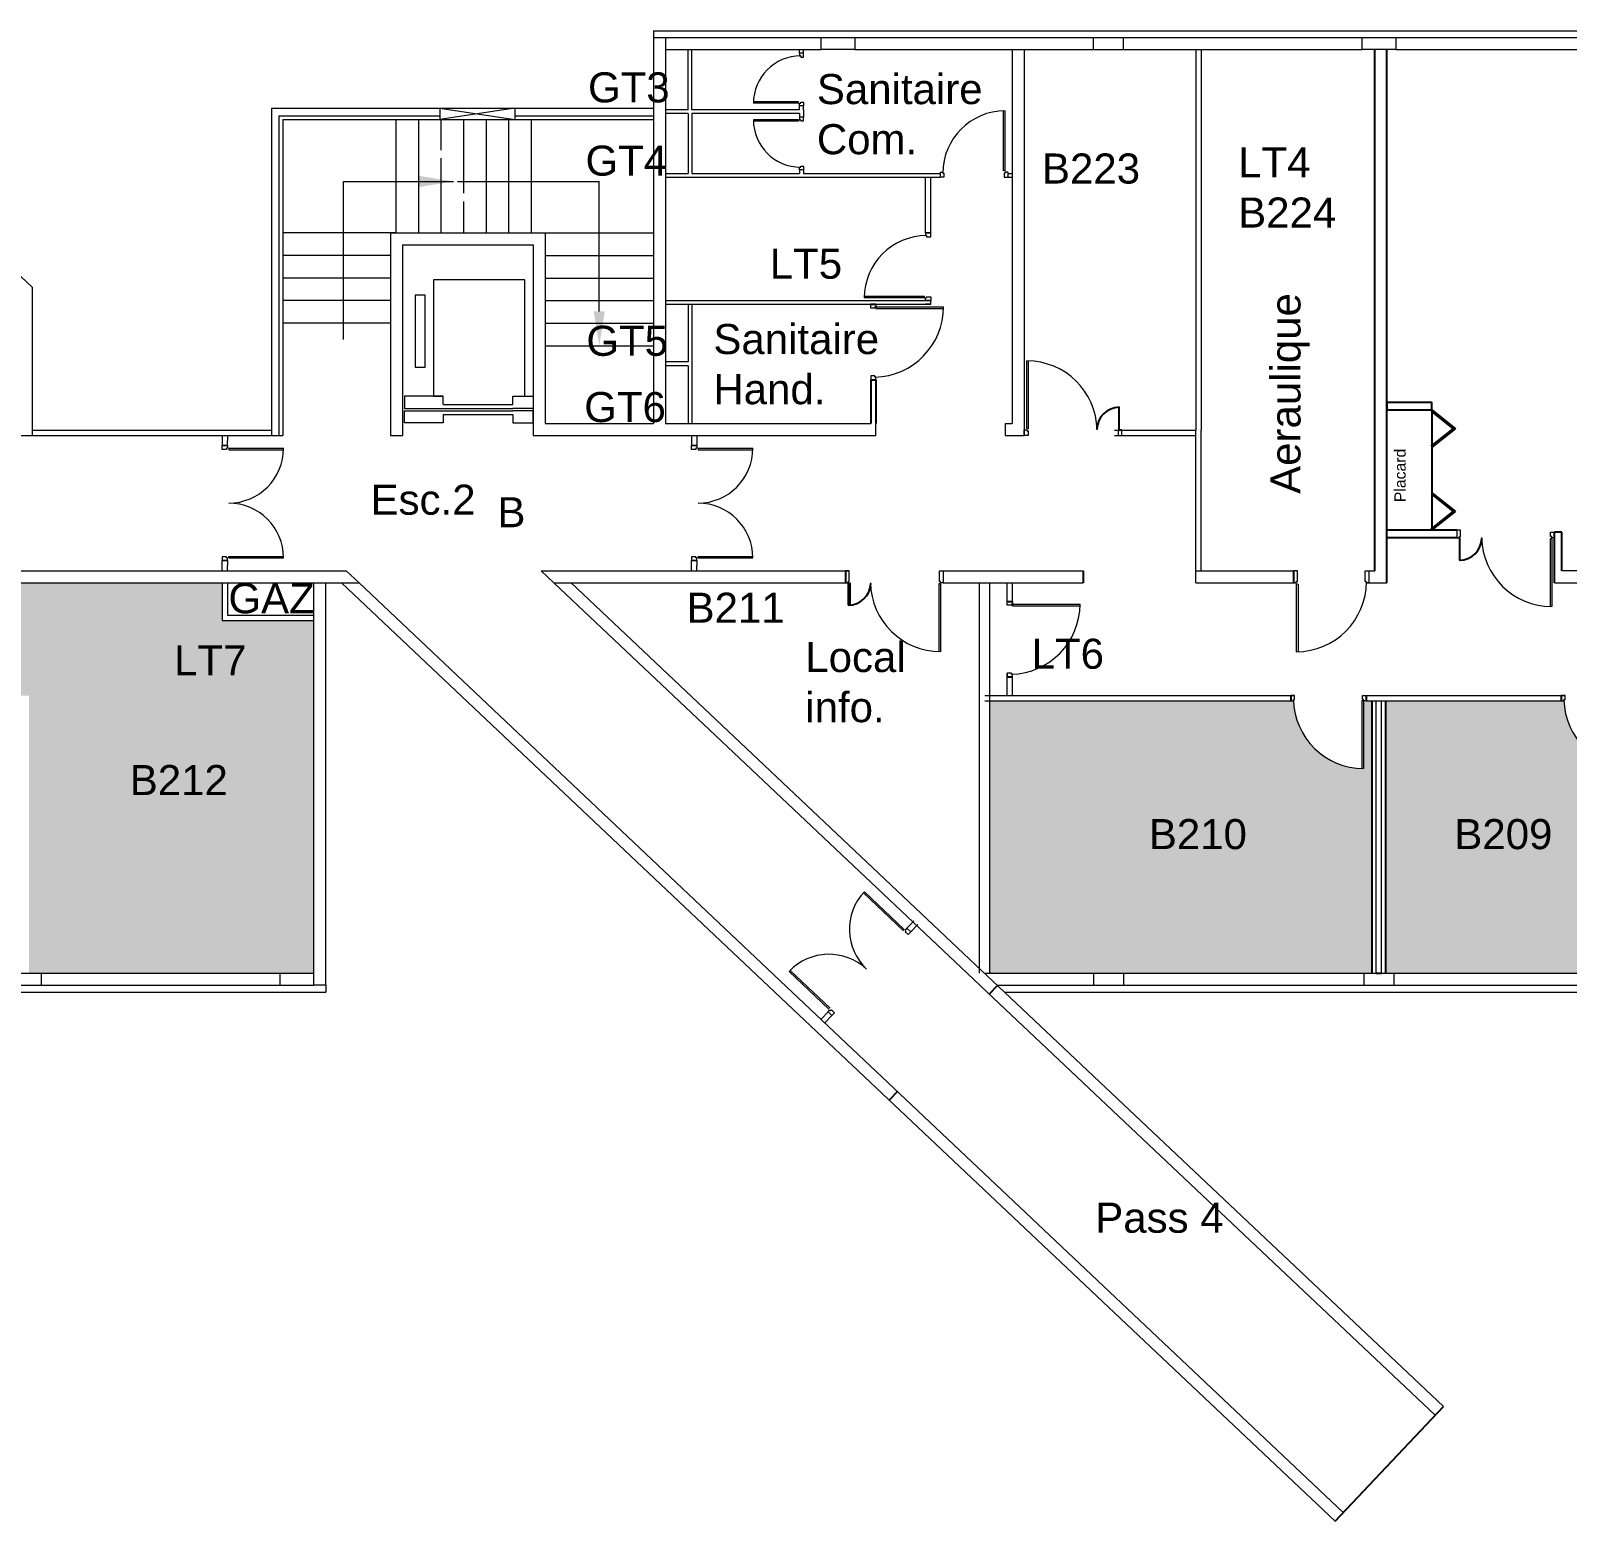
# Model space of a CAD drawing. Header units: millimetres. Extents: x 2006 to 2122, y 764 to 933.
# Drawn here: x 2032.72 to 2053.17, y 857.69 to 877.52 of the extents above; entities that cross this region are included whole.
import ezdxf

# ---------------------------------------------------------------- set-up
doc = ezdxf.new("R2010")
doc.units = ezdxf.units.MM
doc.linetypes.add('CACHE', pattern=[0.375, 0.25, -0.125])
for name, color, linetype in [('B14_ Cloisonnement créé', 6, 'Continuous'), ('B14_Cloisonnement existant', 4, 'Continuous'), ('B14_Maçonnerie Existante', 5, 'Continuous'), ('B14_Menuiseries intérieures', 251, 'Continuous'), ('Nom. Circulation', 1, 'Continuous'), ('Nom. Texte', 250, 'Continuous'), ('SUN', 2, 'Continuous')]:
    doc.layers.add(name, color=color, linetype=linetype)
doc.styles.add('ARIAL', font='arial.ttf')
doc.styles.get("Standard").update_dxf_attribs({"font": 'arial.ttf'})

msp = doc.modelspace()

# ---------------------------------------------------------------- hatches: boundary and pattern name
at = {"layer": 'B14_Maçonnerie Existante', "lineweight": 9}
h = msp.add_hatch(color=256, dxfattribs=at)
h.paths.add_polyline_path([(2037.889, 875.593), (2037.889, 875.519), (2037.889, 875.445), (2038.044, 875.47), (2038.044, 875.568)])
h.paths.add_polyline_path([(2038.044, 875.568), (2038.044, 875.47), (2038.344, 875.519)])
h = msp.add_hatch(color=256, dxfattribs=at)
h.paths.add_polyline_path([(2040.36, 873.79), (2040.286, 873.79), (2040.212, 873.79), (2040.238, 873.634), (2040.335, 873.634)])
h.paths.add_polyline_path([(2040.335, 873.634), (2040.238, 873.634), (2040.286, 873.334)])
at = {"layer": 'SUN'}
h = msp.add_hatch(color=256, dxfattribs=at)
h.dxf.hatch_style = 1
h.paths.add_polyline_path([(2036.037, 864.984), (2036.487, 864.984), (2036.487, 869.679), (2035.269, 869.679), (2035.269, 870.179), (2033.927, 870.179), (2030.763, 870.179), (2030.763, 870.129), (2030.763, 870.094), (2031.663, 870.094, -0.403422), (2030.763, 869.16), (2030.763, 869.125), (2030.763, 868.679), (2032.697, 868.679), (2032.697, 868.609), (2032.697, 865.228), (2032.697, 864.984), (2032.862, 864.984)])
h.paths.add_polyline_path([(2034.487, 868.728), (2035.65, 868.728), (2035.65, 869.553), (2034.487, 869.553)], flags=24)
h.paths.add_polyline_path([(2033.897, 867.134), (2035.402, 867.134), (2035.402, 867.958), (2033.897, 867.958)], flags=24)
h = msp.add_hatch(color=256, dxfattribs=at)
h.dxf.hatch_style = 1
h.paths.add_polyline_path([(2050.572, 868.609), (2050.457, 868.609), (2050.457, 867.709, -0.403422), (2049.524, 868.609), (2049.489, 868.609), (2045.485, 868.609), (2045.485, 864.984), (2046.862, 864.984), (2047.262, 864.984), (2050.462, 864.984), (2050.572, 864.984)])
h.paths.add_polyline_path([(2054.227, 868.609), (2054.057, 868.609), (2054.057, 867.709, -0.403422), (2053.124, 868.609), (2053.089, 868.609), (2050.752, 868.609), (2050.752, 864.984), (2050.862, 864.984), (2054.062, 864.984), (2054.227, 864.984)])
h.paths.add_polyline_path([(2057.827, 868.609), (2057.657, 868.609), (2057.657, 867.709, -0.403422), (2056.724, 868.609), (2056.689, 868.609), (2054.297, 868.609), (2054.297, 864.984), (2054.462, 864.984), (2057.637, 864.984), (2057.827, 864.984)])
h.paths.add_polyline_path([(2063.457, 868.609), (2063.322, 868.609), (2063.322, 867.709, -0.403422), (2062.389, 868.609), (2062.354, 868.609), (2057.897, 868.609), (2057.897, 864.984), (2058.087, 864.984), (2061.262, 864.984), (2061.662, 864.984), (2063.457, 864.984)])
h.paths.add_polyline_path([(2069.862, 868.609), (2069.692, 868.609), (2069.692, 867.709, -0.403422), (2068.759, 868.609), (2068.724, 868.609), (2065.124, 868.609), (2063.637, 868.609), (2063.637, 864.984), (2064.862, 864.984), (2065.262, 864.984), (2066.098, 864.984), (2068.462, 864.984), (2068.862, 864.984), (2069.862, 864.984)])
h.paths.add_polyline_path([(2074.537, 868.609), (2074.457, 868.609), (2074.457, 867.709, -0.403422), (2073.524, 868.609), (2073.489, 868.609), (2069.932, 868.609), (2069.932, 864.984), (2072.062, 864.984), (2072.462, 864.984), (2074.537, 864.984)])
h.paths.add_polyline_path([(2078.227, 868.609), (2078.042, 868.609), (2078.042, 867.709, -0.403422), (2077.109, 868.609), (2077.074, 868.609), (2074.717, 868.609), (2074.717, 864.984), (2075.662, 864.984), (2076.062, 864.984), (2078.227, 864.984)])
h.paths.add_polyline_path([(2081.732, 866.793), (2081.732, 868.609), (2081.547, 868.609), (2081.547, 867.709, -0.403422), (2080.614, 868.609), (2080.579, 868.609), (2080.367, 868.609), (2080.367, 868.039), (2078.297, 868.039), (2078.297, 864.984), (2079.262, 864.984), (2079.662, 864.984), (2081.732, 864.984)])
h.paths.add_polyline_path([(2084.182, 868.609), (2083.997, 868.609), (2083.997, 867.709, -0.403422), (2083.064, 868.609), (2083.029, 868.609), (2081.802, 868.609), (2081.802, 866.793), (2081.802, 864.984), (2082.862, 864.984), (2083.262, 864.984), (2084.182, 864.984)])
h.paths.add_polyline_path([(2086.472, 866.965, -0.414411), (2085.504, 867.864), (2085.468, 867.864), (2084.342, 867.864), (2084.342, 864.984), (2086.472, 864.984)])
h.paths.add_polyline_path([(2047.459, 866.415), (2048.964, 866.415), (2048.964, 867.239), (2047.459, 867.239)], flags=24)
h.paths.add_polyline_path([(2051.525, 866.415), (2053.03, 866.415), (2053.03, 867.239), (2051.525, 867.239)], flags=24)
h.paths.add_polyline_path([(2055.171, 866.415), (2056.676, 866.415), (2056.676, 867.239), (2055.171, 867.239)], flags=24)
h.paths.add_polyline_path([(2059.416, 866.415), (2060.921, 866.415), (2060.921, 867.239), (2059.416, 867.239)], flags=24)
h.paths.add_polyline_path([(2066.071, 866.415), (2067.577, 866.415), (2067.577, 867.239), (2066.071, 867.239)], flags=24)
h.paths.add_polyline_path([(2071.778, 866.415), (2073.283, 866.415), (2073.283, 867.239), (2071.778, 867.239)], flags=24)
h.paths.add_polyline_path([(2074.972, 866.415), (2076.477, 866.415), (2076.477, 867.239), (2074.972, 867.239)], flags=24)
h.paths.add_polyline_path([(2079.143, 866.415), (2080.648, 866.415), (2080.648, 867.239), (2079.143, 867.239)], flags=24)
h.paths.add_polyline_path([(2082.073, 866.415), (2083.578, 866.415), (2083.578, 867.239), (2082.073, 867.239)], flags=24)
h.paths.add_polyline_path([(2084.347, 866.396), (2085.852, 866.396), (2085.852, 867.22), (2084.347, 867.22)], flags=24)

# ---------------------------------------------------------------- linework, layer by layer
at = {"layer": 'B14_ Cloisonnement créé', "lineweight": 9}
for p, q in [((2043.002, 877.224), (2042.952, 877.224)), ((2043.002, 876.524), (2042.952, 876.524)), ((2043.002, 876.374), (2042.952, 876.374)), ((2043.002, 876.374), (2042.952, 876.374)), ((2043.002, 875.674), (2042.952, 875.674)), ((2043.002, 875.674), (2042.952, 875.674)), ((2044.823, 875.624), (2044.823, 875.574)), ((2045.723, 875.624), (2045.723, 875.574)), ((2044.627, 874.834), (2044.697, 874.834)), ((2044.627, 873.934), (2044.697, 873.934)), ((2044.627, 873.884), (2044.697, 873.884))]:
    msp.add_line(p, q, dxfattribs=at)
at = {"layer": 'B14_ Cloisonnement créé', "lineweight": 9, "ltscale": 10}
for p, q in [((2045.723, 875.624), (2045.782, 875.624)), ((2045.723, 875.574), (2045.782, 875.574)), ((2044.627, 873.934), (2044.697, 873.934))]:
    msp.add_line(p, q, dxfattribs=at)
at = {"layer": 'B14_ Cloisonnement créé'}
msp.add_line((2050.627, 864.984), (2050.697, 864.984), dxfattribs=at)
at = {"layer": 'B14_Cloisonnement existant', "lineweight": 9}
for p, q in [((2041.47, 876.474), (2041.47, 877.274)), ((2041.52, 876.474), (2041.52, 877.274)), ((2042.952, 877.224), (2042.952, 877.274)), ((2043.002, 877.224), (2043.002, 877.274)), ((2041.47, 876.474), (2041.167, 876.474)), ((2042.952, 876.474), (2041.52, 876.474)), ((2042.952, 876.474), (2042.952, 876.524)), ((2043.002, 876.474), (2043.002, 876.524)), ((2043.002, 876.474), (2043.002, 876.424)), ((2041.47, 876.424), (2041.167, 876.424)), ((2041.47, 876.424), (2041.47, 875.624)), ((2042.952, 876.424), (2041.52, 876.424)), ((2041.52, 876.424), (2041.52, 875.624)), ((2042.952, 876.424), (2042.952, 876.374)), ((2043.002, 876.424), (2043.002, 876.374)), ((2042.952, 875.674), (2042.952, 875.624)), ((2043.002, 875.674), (2043.002, 875.624)), ((2041.47, 873.884), (2041.47, 873.117)), ((2041.52, 873.884), (2041.52, 873.117)), ((2041.47, 873.117), (2041.167, 873.117)), ((2041.47, 873.067), (2041.167, 873.067)), ((2041.47, 873.067), (2041.47, 872.299)), ((2041.52, 873.117), (2041.52, 872.299)), ((2047.142, 872.209), (2048.227, 872.209)), ((2048.227, 870.179), (2048.227, 872.209)), ((2048.297, 870.339), (2048.297, 872.209)), ((2035.923, 872.139), (2036.023, 872.139)), ((2041.515, 872.139), (2041.515, 872.004)), ((2041.585, 872.139), (2041.585, 872.004)), ((2047.142, 872.139), (2048.227, 872.139)), ((2035.269, 870.339), (2035.269, 870.474)), ((2035.339, 870.474), (2035.339, 870.409)), ((2035.339, 870.339), (2035.339, 870.409)), ((2041.515, 870.339), (2041.515, 870.474)), ((2041.585, 870.474), (2041.585, 870.409)), ((2041.585, 870.339), (2041.585, 870.409)), ((2035.269, 870.179), (2035.269, 869.679)), ((2035.339, 870.179), (2035.339, 869.749)), ((2045.345, 864.984), (2045.345, 870.179)), ((2045.485, 864.984), (2045.485, 870.179)), ((2045.715, 869.88), (2045.715, 870.179)), ((2045.785, 869.873), (2045.785, 870.179)), ((2035.339, 869.749), (2036.487, 869.749)), ((2035.269, 869.679), (2036.487, 869.679)), ((2045.715, 868.679), (2045.715, 868.977)), ((2045.785, 868.679), (2045.785, 868.962)), ((2045.415, 868.679), (2049.539, 868.679)), ((2050.477, 868.679), (2053.139, 868.679)), ((2045.415, 868.609), (2049.524, 868.609)), ((2050.492, 868.609), (2053.124, 868.609)), ((2050.627, 864.984), (2050.627, 868.609)), ((2050.697, 864.984), (2050.697, 868.609)), ((2044.38, 865.583), (2044.425, 865.63)), ((2044.473, 865.681), (2044.425, 865.63)), ((2044.524, 865.633), (2044.431, 865.535)), ((2043.237, 864.372), (2043.33, 864.47)), ((2043.288, 864.324), (2043.381, 864.422))]:
    msp.add_line(p, q, dxfattribs=at)
at = {"layer": 'B14_Cloisonnement existant', "lineweight": 9, "ltscale": 150}
for p, q in [((2048.227, 877.274), (2048.227, 872.209)), ((2048.297, 877.274), (2048.297, 872.209))]:
    msp.add_line(p, q, dxfattribs=at)
at = {"layer": 'B14_Cloisonnement existant', "lineweight": 9, "ltscale": 10}
for p, q in [((2041.167, 875.624), (2041.47, 875.624)), ((2041.52, 875.624), (2042.952, 875.624)), ((2043.002, 875.624), (2044.823, 875.624)), ((2041.167, 875.574), (2044.823, 875.574)), ((2044.627, 874.834), (2044.627, 875.574)), ((2044.697, 874.834), (2044.697, 875.574)), ((2041.167, 873.934), (2044.697, 873.934)), ((2041.167, 873.884), (2042.925, 873.884)), ((2042.925, 873.884), (2044.697, 873.884)), ((2044.697, 873.884), (2044.697, 873.934))]:
    msp.add_line(p, q, dxfattribs=at)
at = {"layer": 'B14_Cloisonnement existant', "linetype": 'CACHE', "lineweight": 9, "ltscale": 10}
msp.add_line((2041.167, 875.574), (2043.237, 875.574), dxfattribs=at)
at = {"layer": 'B14_Cloisonnement existant'}
for p, q in [((2043.898, 872.881), (2043.898, 872.299)), ((2043.968, 872.881), (2043.968, 872.299)), ((2051.697, 870.879), (2050.767, 870.879)), ((2051.697, 870.779), (2050.767, 870.779)), ((2052.997, 870.179), (2052.997, 870.854)), ((2053.097, 870.854), (2052.997, 870.854)), ((2053.097, 870.339), (2053.097, 870.854))]:
    msp.add_line(p, q, dxfattribs=at)
at = {"layer": 'B14_Cloisonnement existant', "ltscale": 0.1}
msp.add_line((2046.727, 870.339), (2046.727, 870.179), dxfattribs=at)
msp.add_lwpolyline([(2050.767, 872.479), (2051.367, 872.479), (2051.367, 872.579), (2050.767, 872.579)], close=True, dxfattribs=at)
at = {"layer": 'B14_Maçonnerie Existante', "lineweight": 9, "ltscale": 10}
for p, q in [((2041.007, 877.524), (2072.342, 877.524)), ((2041.007, 877.524), (2041.007, 877.434)), ((2041.007, 877.434), (2043.237, 877.434)), ((2041.167, 877.274), (2043.237, 877.274)), ((2043.687, 877.434), (2046.862, 877.434)), ((2043.687, 877.274), (2046.862, 877.274)), ((2047.262, 877.434), (2050.437, 877.434)), ((2047.262, 877.274), (2050.437, 877.274)), ((2050.887, 877.434), (2054.062, 877.434)), ((2050.887, 877.274), (2054.062, 877.274))]:
    msp.add_line(p, q, dxfattribs=at)
at = {"layer": 'B14_Maçonnerie Existante', "lineweight": 9}
for p, q in [((2029.218, 877.434), (2032.742, 874.107)), ((2041.007, 877.434), (2041.007, 876.494)), ((2041.167, 877.434), (2041.167, 872.299)), ((2043.237, 877.434), (2043.687, 877.434)), ((2045.782, 877.274), (2045.782, 872.299)), ((2045.942, 877.274), (2045.942, 872.139)), ((2046.862, 877.274), (2046.862, 877.434)), ((2046.862, 877.434), (2047.262, 877.434)), ((2046.862, 877.274), (2047.262, 877.274)), ((2047.262, 877.274), (2047.262, 877.434)), ((2050.437, 877.274), (2050.437, 877.434)), ((2050.437, 877.434), (2050.887, 877.434)), ((2050.887, 877.274), (2050.437, 877.274)), ((2050.887, 877.434), (2050.887, 877.274)), ((2035.923, 876.494), (2041.007, 876.494)), ((2035.923, 876.494), (2035.923, 873.8)), ((2038.162, 876.494), (2038.162, 876.344)), ((2038.162, 876.494), (2039.162, 876.344)), ((2039.162, 876.494), (2038.162, 876.344)), ((2039.162, 876.494), (2039.162, 876.344)), ((2041.007, 876.494), (2041.007, 872.299)), ((2036.023, 876.394), (2036.023, 873.662)), ((2036.023, 876.394), (2038.162, 876.394)), ((2036.073, 876.344), (2036.073, 872.139)), ((2036.073, 876.344), (2038.162, 876.344)), ((2037.583, 874.834), (2037.583, 876.344)), ((2037.883, 874.834), (2037.883, 876.344)), ((2038.162, 876.344), (2039.162, 876.344)), ((2039.162, 876.394), (2041.007, 876.394)), ((2039.162, 876.344), (2041.007, 876.344)), ((2038.183, 874.834), (2038.183, 875.828)), ((2036.883, 875.519), (2038.344, 875.519)), ((2036.883, 873.417), (2036.883, 875.519)), ((2038.344, 875.519), (2038.345, 875.519)), ((2038.401, 875.519), (2040.286, 875.519)), ((2040.286, 873.79), (2040.286, 875.519)), ((2038.483, 874.834), (2038.483, 875.18)), ((2037.583, 874.834), (2036.083, 874.834)), ((2037.507, 874.834), (2037.507, 872.139)), ((2037.507, 874.834), (2039.565, 874.834)), ((2039.565, 874.834), (2039.565, 872.299)), ((2037.667, 874.674), (2037.667, 872.139)), ((2037.667, 874.674), (2039.405, 874.674)), ((2039.405, 874.674), (2039.405, 872.139)), ((2037.507, 874.534), (2036.083, 874.534)), ((2037.507, 874.234), (2036.083, 874.234)), ((2032.742, 872.139), (2032.742, 874.107)), ((2035.923, 873.8), (2035.923, 872.139)), ((2037.507, 873.934), (2036.083, 873.934)), ((2036.023, 873.662), (2036.023, 872.139)), ((2037.507, 873.634), (2036.083, 873.634)), ((2032.742, 872.209), (2035.923, 872.209)), ((2039.565, 872.299), (2041.007, 872.299)), ((2041.167, 872.299), (2043.898, 872.299)), ((2045.692, 872.139), (2045.692, 872.299)), ((2045.692, 872.299), (2045.782, 872.299)), ((2032.582, 872.139), (2032.742, 872.139)), ((2032.742, 872.139), (2035.923, 872.139)), ((2035.269, 872.139), (2035.269, 872.004)), ((2035.339, 872.139), (2035.339, 872.069)), ((2035.339, 872.004), (2035.339, 872.069)), ((2036.023, 872.139), (2036.073, 872.139)), ((2037.507, 872.139), (2037.667, 872.139)), ((2039.405, 872.139), (2041.007, 872.139)), ((2041.007, 872.139), (2043.968, 872.139)), ((2045.692, 872.139), (2045.942, 872.139)), ((2030.693, 870.339), (2033.927, 870.339)), ((2033.927, 870.339), (2035.269, 870.339)), ((2034.927, 870.339), (2036.919, 870.339)), ((2036.919, 870.339), (2037.089, 870.179)), ((2039.512, 870.339), (2041.95, 870.339)), ((2039.512, 870.339), (2039.862, 870.339)), ((2039.512, 870.339), (2039.681, 870.179)), ((2039.713, 870.339), (2039.782, 870.339)), ((2039.862, 870.339), (2043.613, 870.339)), ((2041.585, 870.339), (2043.613, 870.339)), ((2044.863, 870.339), (2046.727, 870.339)), ((2048.227, 870.339), (2049.527, 870.339)), ((2050.477, 870.339), (2050.607, 870.339)), ((2053.097, 870.341), (2059.582, 870.339)), ((2030.693, 870.179), (2033.927, 870.179)), ((2033.927, 870.179), (2036.856, 870.179)), ((2034.927, 870.179), (2037.089, 870.179)), ((2036.487, 864.824), (2036.487, 870.179)), ((2036.647, 864.824), (2036.647, 870.179)), ((2042.621, 864.734), (2036.856, 870.179)), ((2042.854, 864.734), (2037.089, 870.179)), ((2039.681, 870.179), (2041.95, 870.179)), ((2039.681, 870.179), (2039.862, 870.179)), ((2045.181, 864.984), (2039.681, 870.179)), ((2039.713, 870.179), (2039.782, 870.179)), ((2039.914, 870.179), (2043.613, 870.179)), ((2039.914, 870.179), (2043.613, 870.179)), ((2045.295, 865.097), (2039.914, 870.179)), ((2044.863, 870.179), (2046.727, 870.179)), ((2048.227, 870.179), (2049.527, 870.179)), ((2050.492, 870.179), (2050.767, 870.179)), ((2052.997, 870.18), (2059.582, 870.179)), ((2032.462, 864.984), (2032.862, 864.984)), ((2032.862, 864.824), (2032.862, 864.984)), ((2036.037, 864.984), (2036.487, 864.984)), ((2036.037, 864.824), (2036.037, 864.984)), ((2036.487, 864.824), (2036.487, 864.984)), ((2045.446, 864.734), (2045.181, 864.984)), ((2045.679, 864.734), (2045.295, 865.097)), ((2046.862, 864.984), (2046.862, 864.824)), ((2046.862, 864.984), (2047.262, 864.984)), ((2047.262, 864.984), (2047.262, 864.824)), ((2050.462, 864.984), (2050.462, 864.824)), ((2050.462, 864.984), (2050.862, 864.984)), ((2050.862, 864.984), (2050.862, 864.824)), ((2032.462, 864.824), (2032.862, 864.824)), ((2036.037, 864.824), (2036.487, 864.824)), ((2036.647, 864.824), (2036.487, 864.824)), ((2046.862, 864.824), (2047.262, 864.824)), ((2050.462, 864.824), (2050.862, 864.824)), ((2050.078, 857.692), (2042.621, 864.734)), ((2050.188, 857.808), (2042.854, 864.734)), ((2051.41, 859.102), (2045.446, 864.734)), ((2051.52, 859.219), (2045.679, 864.734))]:
    msp.add_line(p, q, dxfattribs=at)
at = {"layer": 'B14_Maçonnerie Existante'}
for p, q in [((2050.607, 870.339), (2050.607, 877.274)), ((2050.767, 870.179), (2050.767, 877.274)), ((2050.572, 864.984), (2050.572, 868.609)), ((2050.752, 864.984), (2050.752, 868.609)), ((2045.477, 864.705), (2045.587, 864.821)), ((2044.255, 863.411), (2044.145, 863.295)), ((2050.078, 857.692), (2051.52, 859.219))]:
    msp.add_line(p, q, dxfattribs=at)
at = {"layer": 'B14_Maçonnerie Existante', "linetype": 'CACHE', "lineweight": 9, "ltscale": 50}
for p, q in [((2038.183, 875.936), (2038.183, 876.344)), ((2038.483, 875.362), (2038.483, 876.344)), ((2038.783, 874.834), (2038.783, 876.344)), ((2039.083, 874.834), (2039.083, 876.344)), ((2039.383, 874.834), (2039.383, 876.344)), ((2038.483, 875.18), (2038.483, 875.254)), ((2039.565, 874.834), (2041.007, 874.834)), ((2039.565, 874.534), (2041.007, 874.534)), ((2039.565, 874.234), (2041.007, 874.234)), ((2039.565, 873.934), (2041.007, 873.934)), ((2039.565, 873.634), (2041.007, 873.634)), ((2039.565, 873.334), (2041.007, 873.334))]:
    msp.add_line(p, q, dxfattribs=at)
at = {"layer": 'B14_Maçonnerie Existante', "ltscale": 0.1}
msp.add_line((2049.527, 870.339), (2049.527, 870.179), dxfattribs=at)
at = {"layer": 'B14_Maçonnerie Existante', "lineweight": 9, "ltscale": 7}
for p, q in [((2032.862, 864.984), (2036.037, 864.984)), ((2045.415, 864.984), (2046.862, 864.984)), ((2047.262, 864.984), (2050.462, 864.984)), ((2050.862, 864.984), (2054.062, 864.984)), ((2032.862, 864.824), (2036.037, 864.824)), ((2036.647, 864.824), (2036.647, 864.734)), ((2045.584, 864.824), (2046.862, 864.824)), ((2047.262, 864.824), (2050.462, 864.824)), ((2050.862, 864.824), (2054.062, 864.824)), ((2013.807, 864.734), (2036.647, 864.734)), ((2045.679, 864.734), (2092.829, 864.734))]:
    msp.add_line(p, q, dxfattribs=at)
at = {"layer": 'B14_Maçonnerie Existante', "lineweight": 9}
msp.add_lwpolyline([(2043.687, 877.434), (2043.687, 877.274), (2043.237, 877.274), (2043.237, 877.434)], dxfattribs=at)
at = {"layer": 'B14_Menuiseries intérieures', "color": 8, "lineweight": 9, "ltscale": 7}
for p, q in [((2042.952, 877.224), (2042.952, 877.189)), ((2043.002, 877.224), (2042.952, 877.224)), ((2042.952, 877.189), (2042.967, 877.189)), ((2042.967, 877.189), (2042.967, 877.174)), ((2042.967, 877.174), (2043.002, 877.174)), ((2043.002, 877.174), (2043.002, 877.224)), ((2042.937, 876.56), (2042.337, 876.56)), ((2042.937, 876.58), (2042.338, 876.58)), ((2042.937, 876.56), (2042.937, 876.58)), ((2042.952, 876.524), (2042.952, 876.559)), ((2042.952, 876.559), (2042.967, 876.559)), ((2043.002, 876.524), (2042.952, 876.524)), ((2042.967, 876.574), (2043.002, 876.574)), ((2042.967, 876.559), (2042.967, 876.574)), ((2043.002, 876.574), (2043.002, 876.524)), ((2045.667, 875.659), (2045.667, 876.459)), ((2045.687, 875.659), (2045.687, 876.459)), ((2042.937, 876.339), (2042.337, 876.339)), ((2042.937, 876.319), (2042.338, 876.319)), ((2042.937, 876.339), (2042.937, 876.319)), ((2042.952, 876.374), (2042.952, 876.339)), ((2043.002, 876.374), (2042.952, 876.374)), ((2042.952, 876.339), (2042.967, 876.339)), ((2042.967, 876.339), (2042.967, 876.324)), ((2042.967, 876.324), (2043.002, 876.324)), ((2043.002, 876.324), (2043.002, 876.374)), ((2042.952, 875.674), (2042.952, 875.709)), ((2042.952, 875.709), (2042.967, 875.709)), ((2043.002, 875.674), (2042.952, 875.674)), ((2042.967, 875.724), (2043.002, 875.724)), ((2042.967, 875.709), (2042.967, 875.724)), ((2043.002, 875.724), (2043.002, 875.674)), ((2045.687, 875.659), (2045.667, 875.659)), ((2045.673, 875.629), (2045.673, 875.574)), ((2045.688, 875.629), (2045.673, 875.629)), ((2045.723, 875.644), (2045.688, 875.644)), ((2045.688, 875.644), (2045.688, 875.629)), ((2045.723, 875.644), (2045.723, 875.574)), ((2045.673, 875.574), (2045.723, 875.574)), ((2044.627, 874.834), (2044.627, 874.799)), ((2044.627, 874.799), (2044.642, 874.799)), ((2044.642, 874.799), (2044.642, 874.784)), ((2044.697, 874.784), (2044.697, 874.834)), ((2044.642, 874.784), (2044.697, 874.784)), ((2044.612, 873.99), (2043.812, 873.99)), ((2044.612, 873.97), (2044.612, 873.99)), ((2044.642, 873.984), (2044.697, 873.984)), ((2044.642, 873.969), (2044.642, 873.984)), ((2044.697, 873.984), (2044.697, 873.934)), ((2044.612, 873.97), (2043.812, 873.97)), ((2044.627, 873.934), (2044.627, 873.969)), ((2044.627, 873.969), (2044.642, 873.969)), ((2044.697, 873.934), (2044.627, 873.934)), ((2044.697, 873.884), (2044.627, 873.884)), ((2045.692, 872.139), (2045.692, 872.299)), ((2039.663, 870.339), (2039.713, 870.339))]:
    msp.add_line(p, q, dxfattribs=at)
at = {"layer": 'B14_Menuiseries intérieures', "color": 8, "lineweight": 9}
for p, q in [((2044.823, 875.644), (2044.858, 875.644)), ((2044.823, 875.644), (2044.823, 875.574)), ((2044.858, 875.644), (2044.858, 875.629)), ((2044.858, 875.629), (2044.873, 875.629)), ((2044.873, 875.629), (2044.873, 875.574)), ((2044.873, 875.574), (2044.823, 875.574)), ((2044.697, 874.834), (2044.627, 874.834)), ((2038.209, 872.55), (2039.137, 872.55)), ((2038.209, 872.5), (2039.137, 872.5)), ((2038.209, 872.468), (2039.137, 872.468)), ((2038.209, 872.419), (2039.137, 872.419)), ((2043.968, 872.139), (2043.968, 872.299))]:
    msp.add_line(p, q, dxfattribs=at)
at = {"layer": 'B14_Menuiseries intérieures', "lineweight": 9, "ltscale": 7}
for p, q in [((2043.898, 873.834), (2043.898, 873.884)), ((2043.953, 873.834), (2043.898, 873.834)), ((2043.953, 873.849), (2043.953, 873.834)), ((2043.968, 873.849), (2043.953, 873.849)), ((2043.968, 873.884), (2043.968, 873.849)), ((2043.968, 873.849), (2044.868, 873.849)), ((2043.968, 873.849), (2043.968, 873.827)), ((2043.968, 873.827), (2044.868, 873.827)), ((2045.977, 872.231), (2045.977, 873.131)), ((2046, 872.231), (2046, 873.13)), ((2043.898, 872.931), (2043.898, 872.881)), ((2043.953, 872.931), (2043.898, 872.931)), ((2043.953, 872.916), (2043.953, 872.931)), ((2043.968, 872.916), (2043.953, 872.916)), ((2043.968, 872.881), (2043.968, 872.916)), ((2045.942, 872.214), (2045.977, 872.214)), ((2045.977, 872.231), (2046, 872.231)), ((2045.977, 872.214), (2045.977, 872.199)), ((2045.977, 872.199), (2045.992, 872.199)), ((2045.992, 872.199), (2045.992, 872.139)), ((2047.192, 872.199), (2047.192, 872.139)), ((2047.207, 872.199), (2047.192, 872.199)), ((2047.242, 872.214), (2047.207, 872.214)), ((2047.207, 872.214), (2047.207, 872.199)), ((2045.992, 872.139), (2045.942, 872.139)), ((2047.192, 872.139), (2047.242, 872.139)), ((2051.747, 870.879), (2051.697, 870.879)), ((2051.697, 870.779), (2051.732, 870.779)), ((2051.732, 870.779), (2051.732, 870.794)), ((2051.732, 870.794), (2051.747, 870.794)), ((2051.747, 870.794), (2051.747, 870.879)), ((2052.939, 870.764), (2052.939, 869.864)), ((2052.962, 870.764), (2052.939, 870.764)), ((2052.947, 870.854), (2052.997, 870.854)), ((2052.947, 870.794), (2052.947, 870.854)), ((2052.962, 870.794), (2052.947, 870.794)), ((2052.962, 870.779), (2052.962, 870.794)), ((2052.997, 870.779), (2052.962, 870.779)), ((2052.962, 870.764), (2052.962, 869.864)), ((2043.613, 870.339), (2043.563, 870.339)), ((2043.613, 870.194), (2043.613, 870.339)), ((2044.813, 870.339), (2044.863, 870.339)), ((2044.813, 870.194), (2044.813, 870.339)), ((2044.863, 870.339), (2044.863, 870.179)), ((2049.577, 870.339), (2049.527, 870.339)), ((2049.527, 870.339), (2049.527, 870.179)), ((2049.577, 870.194), (2049.577, 870.339)), ((2050.477, 870.339), (2050.527, 870.339)), ((2050.477, 870.194), (2050.477, 870.339)), ((2043.563, 870.179), (2043.598, 870.179)), ((2043.598, 870.179), (2043.598, 870.194)), ((2043.598, 870.194), (2043.613, 870.194)), ((2044.805, 870.164), (2044.805, 869.264)), ((2044.828, 870.164), (2044.805, 870.164)), ((2044.805, 870.162), (2044.805, 869.262)), ((2044.828, 870.162), (2044.805, 870.162)), ((2044.828, 870.194), (2044.813, 870.194)), ((2044.828, 870.179), (2044.828, 870.194)), ((2044.863, 870.179), (2044.828, 870.179)), ((2044.828, 870.164), (2044.828, 869.264)), ((2044.828, 870.162), (2044.828, 869.262)), ((2049.527, 870.179), (2049.562, 870.179)), ((2049.562, 870.194), (2049.577, 870.194)), ((2049.562, 870.179), (2049.562, 870.194)), ((2049.562, 870.164), (2049.582, 870.164)), ((2049.562, 870.162), (2049.562, 869.262)), ((2049.585, 870.162), (2049.585, 869.262)), ((2050.492, 870.194), (2050.477, 870.194)), ((2050.492, 870.179), (2050.492, 870.194)), ((2050.527, 870.179), (2050.492, 870.179)), ((2045.715, 869.88), (2045.715, 869.93)), ((2045.77, 869.895), (2045.77, 869.88)), ((2045.785, 869.895), (2045.77, 869.895)), ((2045.785, 869.93), (2045.785, 869.895)), ((2045.785, 869.895), (2046.685, 869.895)), ((2045.785, 869.895), (2045.785, 869.873)), ((2045.77, 869.88), (2045.715, 869.88)), ((2045.785, 869.873), (2046.684, 869.873)), ((2045.715, 868.977), (2045.715, 868.927)), ((2045.77, 868.977), (2045.715, 868.977)), ((2045.77, 868.962), (2045.77, 868.977)), ((2045.785, 868.962), (2045.77, 868.962)), ((2045.785, 868.927), (2045.785, 868.962)), ((2049.539, 868.679), (2049.489, 868.679)), ((2049.539, 868.624), (2049.539, 868.679)), ((2050.442, 868.679), (2050.492, 868.679)), ((2050.442, 868.624), (2050.442, 868.679)), ((2053.139, 868.679), (2053.089, 868.679)), ((2053.139, 868.624), (2053.139, 868.679)), ((2049.489, 868.609), (2049.524, 868.609)), ((2049.524, 868.609), (2049.524, 868.624)), ((2049.524, 868.624), (2049.539, 868.624)), ((2050.434, 868.609), (2050.434, 867.709)), ((2050.457, 868.609), (2050.434, 868.609)), ((2050.457, 868.624), (2050.442, 868.624)), ((2050.457, 868.609), (2050.457, 868.624)), ((2050.457, 868.609), (2050.457, 867.709)), ((2050.492, 868.609), (2050.457, 868.609)), ((2053.089, 868.609), (2053.124, 868.609)), ((2053.124, 868.609), (2053.124, 868.624)), ((2053.124, 868.624), (2053.139, 868.624))]:
    msp.add_line(p, q, dxfattribs=at)
at = {"layer": 'B14_Menuiseries intérieures'}
for p, q in [((2043.898, 873.884), (2043.968, 873.884)), ((2043.898, 872.881), (2043.968, 872.881)), ((2047.207, 872.214), (2047.207, 872.514)), ((2051.732, 870.779), (2051.732, 870.479)), ((2043.563, 870.339), (2043.563, 870.179)), ((2043.598, 870.179), (2043.598, 869.879)), ((2043.621, 870.177), (2043.621, 869.877)), ((2045.715, 869.93), (2045.785, 869.93)), ((2045.715, 868.927), (2045.785, 868.927)), ((2049.489, 868.679), (2049.489, 868.609)), ((2050.492, 868.679), (2050.492, 868.609)), ((2053.089, 868.679), (2053.089, 868.609))]:
    msp.add_line(p, q, dxfattribs=at)
at = {"layer": 'B14_Menuiseries intérieures', "ltscale": 0.1}
for p, q in [((2051.355, 872.463), (2051.648, 872.229)), ((2051.367, 872.479), (2051.367, 870.879)), ((2051.367, 872.479), (2051.68, 872.229)), ((2051.355, 871.996), (2051.648, 872.229)), ((2051.367, 871.98), (2051.68, 872.229)), ((2051.355, 871.362), (2051.648, 871.128)), ((2051.367, 871.377), (2051.68, 871.128)), ((2051.355, 870.894), (2051.648, 871.128)), ((2051.367, 870.879), (2051.68, 871.128))]:
    msp.add_line(p, q, dxfattribs=at)
at = {"layer": 'B14_Menuiseries intérieures', "lineweight": 9}
for p, q in [((2045.942, 872.139), (2045.942, 872.214)), ((2047.242, 872.139), (2047.242, 872.214)), ((2035.269, 871.954), (2035.269, 872.004)), ((2035.269, 872.004), (2035.339, 872.004)), ((2035.339, 872.004), (2035.269, 872.004)), ((2035.324, 871.954), (2035.269, 871.954)), ((2035.339, 871.969), (2035.324, 871.969)), ((2035.324, 871.969), (2035.324, 871.954)), ((2035.339, 872.004), (2035.339, 871.969)), ((2035.354, 871.969), (2036.084, 871.969)), ((2035.354, 871.969), (2035.354, 871.949)), ((2035.354, 871.949), (2036.084, 871.949)), ((2041.515, 871.954), (2041.515, 872.004)), ((2041.515, 872.004), (2041.585, 872.004)), ((2041.585, 872.004), (2041.515, 872.004)), ((2041.57, 871.954), (2041.515, 871.954)), ((2041.585, 871.969), (2041.57, 871.969)), ((2041.57, 871.969), (2041.57, 871.954)), ((2041.585, 872.004), (2041.585, 871.969)), ((2041.6, 871.969), (2042.33, 871.969)), ((2041.6, 871.969), (2041.6, 871.949)), ((2041.6, 871.949), (2042.33, 871.949)), ((2051.697, 870.879), (2051.697, 870.779)), ((2035.269, 870.524), (2035.269, 870.474)), ((2035.324, 870.524), (2035.269, 870.524)), ((2035.324, 870.509), (2035.324, 870.524)), ((2035.339, 870.509), (2035.324, 870.509)), ((2035.339, 870.474), (2035.339, 870.509)), ((2035.354, 870.529), (2036.084, 870.529)), ((2035.354, 870.509), (2035.354, 870.529)), ((2035.354, 870.509), (2036.084, 870.509)), ((2041.515, 870.524), (2041.515, 870.474)), ((2041.57, 870.524), (2041.515, 870.524)), ((2041.57, 870.509), (2041.57, 870.524)), ((2041.585, 870.509), (2041.57, 870.509)), ((2041.585, 870.474), (2041.585, 870.509)), ((2041.6, 870.529), (2042.33, 870.529)), ((2041.6, 870.509), (2041.6, 870.529)), ((2041.6, 870.509), (2042.33, 870.509)), ((2035.269, 870.474), (2035.339, 870.474)), ((2035.339, 870.474), (2035.269, 870.474)), ((2041.515, 870.474), (2041.585, 870.474)), ((2041.585, 870.474), (2041.515, 870.474)), ((2043.563, 870.339), (2043.563, 870.179)), ((2049.527, 870.339), (2049.527, 870.179)), ((2050.527, 870.339), (2050.527, 870.179)), ((2050.527, 870.339), (2050.527, 870.179)), ((2044.332, 865.553), (2043.801, 866.054)), ((2044.345, 865.567), (2043.815, 866.069)), ((2044.345, 865.567), (2044.332, 865.553)), ((2044.38, 865.583), (2044.356, 865.557)), ((2044.356, 865.557), (2044.367, 865.547)), ((2044.367, 865.547), (2044.357, 865.536)), ((2044.357, 865.536), (2044.397, 865.498)), ((2044.431, 865.535), (2044.38, 865.583)), ((2044.38, 865.583), (2044.431, 865.535)), ((2044.397, 865.498), (2044.431, 865.535)), ((2043.343, 864.506), (2042.812, 865.007)), ((2043.357, 864.521), (2042.826, 865.022)), ((2043.33, 864.47), (2043.354, 864.496)), ((2043.33, 864.47), (2043.381, 864.422)), ((2043.354, 864.496), (2043.365, 864.485)), ((2043.365, 864.485), (2043.375, 864.496)), ((2043.375, 864.496), (2043.415, 864.459)), ((2043.415, 864.459), (2043.381, 864.422))]:
    msp.add_line(p, q, dxfattribs=at)
at = {"layer": 'B14_Menuiseries intérieures', "color": 8, "lineweight": 9}
for points in [[(2039.137, 872.66), (2039.295, 872.66), (2039.295, 874.21), (2038.08, 874.21), (2038.08, 872.66), (2038.209, 872.66)], [(2038.209, 872.55), (2038.209, 872.66), (2037.692, 872.66), (2037.692, 872.5), (2038.209, 872.5)], [(2039.137, 872.55), (2039.137, 872.66), (2039.405, 872.66), (2039.405, 872.5), (2039.137, 872.5)], [(2038.209, 872.419), (2038.209, 872.308), (2037.692, 872.308), (2037.692, 872.468), (2038.209, 872.468)], [(2039.137, 872.419), (2039.137, 872.308), (2039.405, 872.308), (2039.405, 872.468), (2039.137, 872.468)]]:
    msp.add_lwpolyline(points, dxfattribs=at)
msp.add_lwpolyline([(2037.834, 873.046), (2037.968, 873.046), (2037.968, 874.008), (2037.834, 874.008)], close=True, dxfattribs=at)
at = {"layer": 'B14_Menuiseries intérieures', "color": 8, "lineweight": 9, "ltscale": 7}
for centre, radius, start, end in [((2042.967, 876.559), 0.63, 90, 179.9842), ((2042.937, 876.58), 0, 0, 90), ((2042.967, 876.574), 0, 0, 90), ((2042.967, 876.339), 0.63, 180.0158, 270), ((2042.937, 876.319), 0, 270, 0), ((2042.967, 876.324), 0, 270, 0), ((2045.667, 875.659), 0, 180, 270), ((2045.673, 875.629), 0, 180, 270), ((2044.612, 873.99), 0, 0, 90), ((2044.642, 873.984), 0, 0, 90), ((2039.658, 870.164), 0, 90, 180), ((2039.663, 870.194), 0, 90, 180)]:
    msp.add_arc(centre, radius, start, end, dxfattribs=at)
at = {"layer": 'B14_Menuiseries intérieures', "color": 8, "lineweight": 9}
for centre, start, end in [((2045.688, 875.629), 90.012, 180), ((2044.642, 873.969), 90, 179.988)]:
    msp.add_arc(centre, 0.83, start, end, dxfattribs=at)
at = {"layer": 'B14_Menuiseries intérieures', "lineweight": 9, "ltscale": 7}
for centre, start, end in [((2043.953, 873.834), 180, 270), ((2043.968, 873.827), 180, 270), ((2046, 872.231), 270, 0), ((2047.192, 872.199), 180, 270), ((2052.939, 870.764), 90, 180), ((2052.947, 870.794), 90, 180), ((2044.805, 870.164), 90, 180), ((2044.805, 870.162), 90, 180), ((2044.813, 870.194), 90, 180), ((2049.577, 870.194), 0, 90), ((2049.582, 870.164), 0, 90), ((2045.77, 869.88), 180, 270), ((2045.785, 869.873), 180, 270), ((2050.434, 868.609), 90, 180), ((2050.442, 868.624), 90, 180)]:
    msp.add_arc(centre, 0, start, end, dxfattribs=at)
at = {"layer": 'B14_Menuiseries intérieures', "lineweight": 9}
for centre, radius, start, end in [((2043.934, 873.85), 0.934, 271.3194, 359.9773), ((2045.977, 872.197), 0.934, 1.0355, 89.988), ((2035.324, 871.954), 0, 180, 270), ((2035.354, 871.969), 0.73, 270, 359.9864), ((2035.354, 871.949), 0, 180, 270), ((2041.57, 871.954), 0, 180, 270), ((2041.6, 871.969), 0.73, 270, 359.9864), ((2041.6, 871.949), 0, 180, 270), ((2035.354, 870.509), 0.73, 0.0136, 90), ((2041.6, 870.509), 0.73, 0.0136, 90), ((2052.962, 870.797), 0.934, 181.0355, 269.988), ((2035.324, 870.524), 0, 90, 180), ((2035.354, 870.529), 0, 90, 180), ((2041.57, 870.524), 0, 90, 180), ((2041.6, 870.529), 0, 90, 180), ((2044.828, 870.197), 0.934, 181.0355, 269.988), ((2049.562, 870.196), 0.934, 270.012, 0), ((2045.75, 869.896), 0.934, 271.3194, 359.9773), ((2050.457, 868.643), 0.934, 181.3194, 269.9773), ((2054.057, 868.643), 0.934, 181.3194, 269.9773), ((2044.345, 865.568), 0.73, 136.6523, 226.6387), ((2044.332, 865.553), 0, 226.6387, 316.6387), ((2044.357, 865.536), 0, 226.6387, 316.6387), ((2043.343, 864.506), 0.73, 46.6387, 136.625)]:
    msp.add_arc(centre, radius, start, end, dxfattribs=at)
at = {"layer": 'B14_Menuiseries intérieures'}
for centre, start, end in [((2047.207, 872.214), 89.9741, 178.3649), ((2051.732, 870.779), 269.9741, 358.3649), ((2043.598, 870.179), 269.9741, 358.3649)]:
    msp.add_arc(centre, 0.3, start, end, dxfattribs=at)

# ---------------------------------------------------------------- texts
at = {"layer": 'Nom. Circulation', "insert": (2038.931, 871.318), "char_height": 0.4, "attachment_point": 1, "style": 'ARIAL'}
msp.add_mtext_dynamic_manual_height_columns('B', width=2.78692, gutter_width=12.5, heights=[0], dxfattribs=at)
at = {"layer": 'Nom. Texte', "char_height": 0.4, "attachment_point": 1, "style": 'ARIAL'}
for s, insert in [('GT3', (2040.136, 876.971)), ('GT4', (2040.103, 875.996)), ('GT5', (2040.114, 873.599)), ('GT6', (2040.086, 872.717)), ('LT7', (2034.628, 869.347)), ('LT6', (2046.04, 869.435)), ('Pass 4', (2046.887, 861.931))]:
    msp.add_mtext_dynamic_manual_height_columns(s, width=1.78509, gutter_width=12.5, heights=[0], dxfattribs=dict(at, insert=insert))
at = {"layer": 'Nom. Texte', "char_height": 0.4, "attachment_point": 1}
for s, insert, width in [('Sanitaire Com. ', (2043.182, 876.948), 2.9031), ('B223', (2046.178, 875.891), 2.1893), ('LT4\\PB224', (2048.789, 875.972), 2.1893), ('LT5', (2042.555, 874.625), 2.9031), ('Sanitaire Hand.', (2041.805, 873.622), 2.9031), ('Esc.2', (2037.242, 871.485), 2.1893), ('GAZ', (2035.351, 870.173), 2.1893), ('B211', (2041.448, 870.047), 2.1893), ('Local info.', (2043.028, 869.391), 2.1893), ('B212', (2034.038, 867.754), 2.1893), ('B210', (2047.6, 867.035), 2.1893), ('B209', (2051.666, 867.035), 2.1893)]:
    msp.add_mtext(s, dxfattribs=dict(at, insert=insert, width=width))
at = {"layer": 'Nom. Texte', "width": 2.1893, "attachment_point": 1, "rotation": 90}
for s, insert, char_height in [('Aeraulique', (2049.218, 871.362), 0.4), ('{\\fArial|b0|i0|c0|p34;Placard}', (2050.868, 871.252), 0.15)]:
    msp.add_mtext(s, dxfattribs=dict(at, insert=insert, char_height=char_height))

doc.saveas('drawing.dxf')
